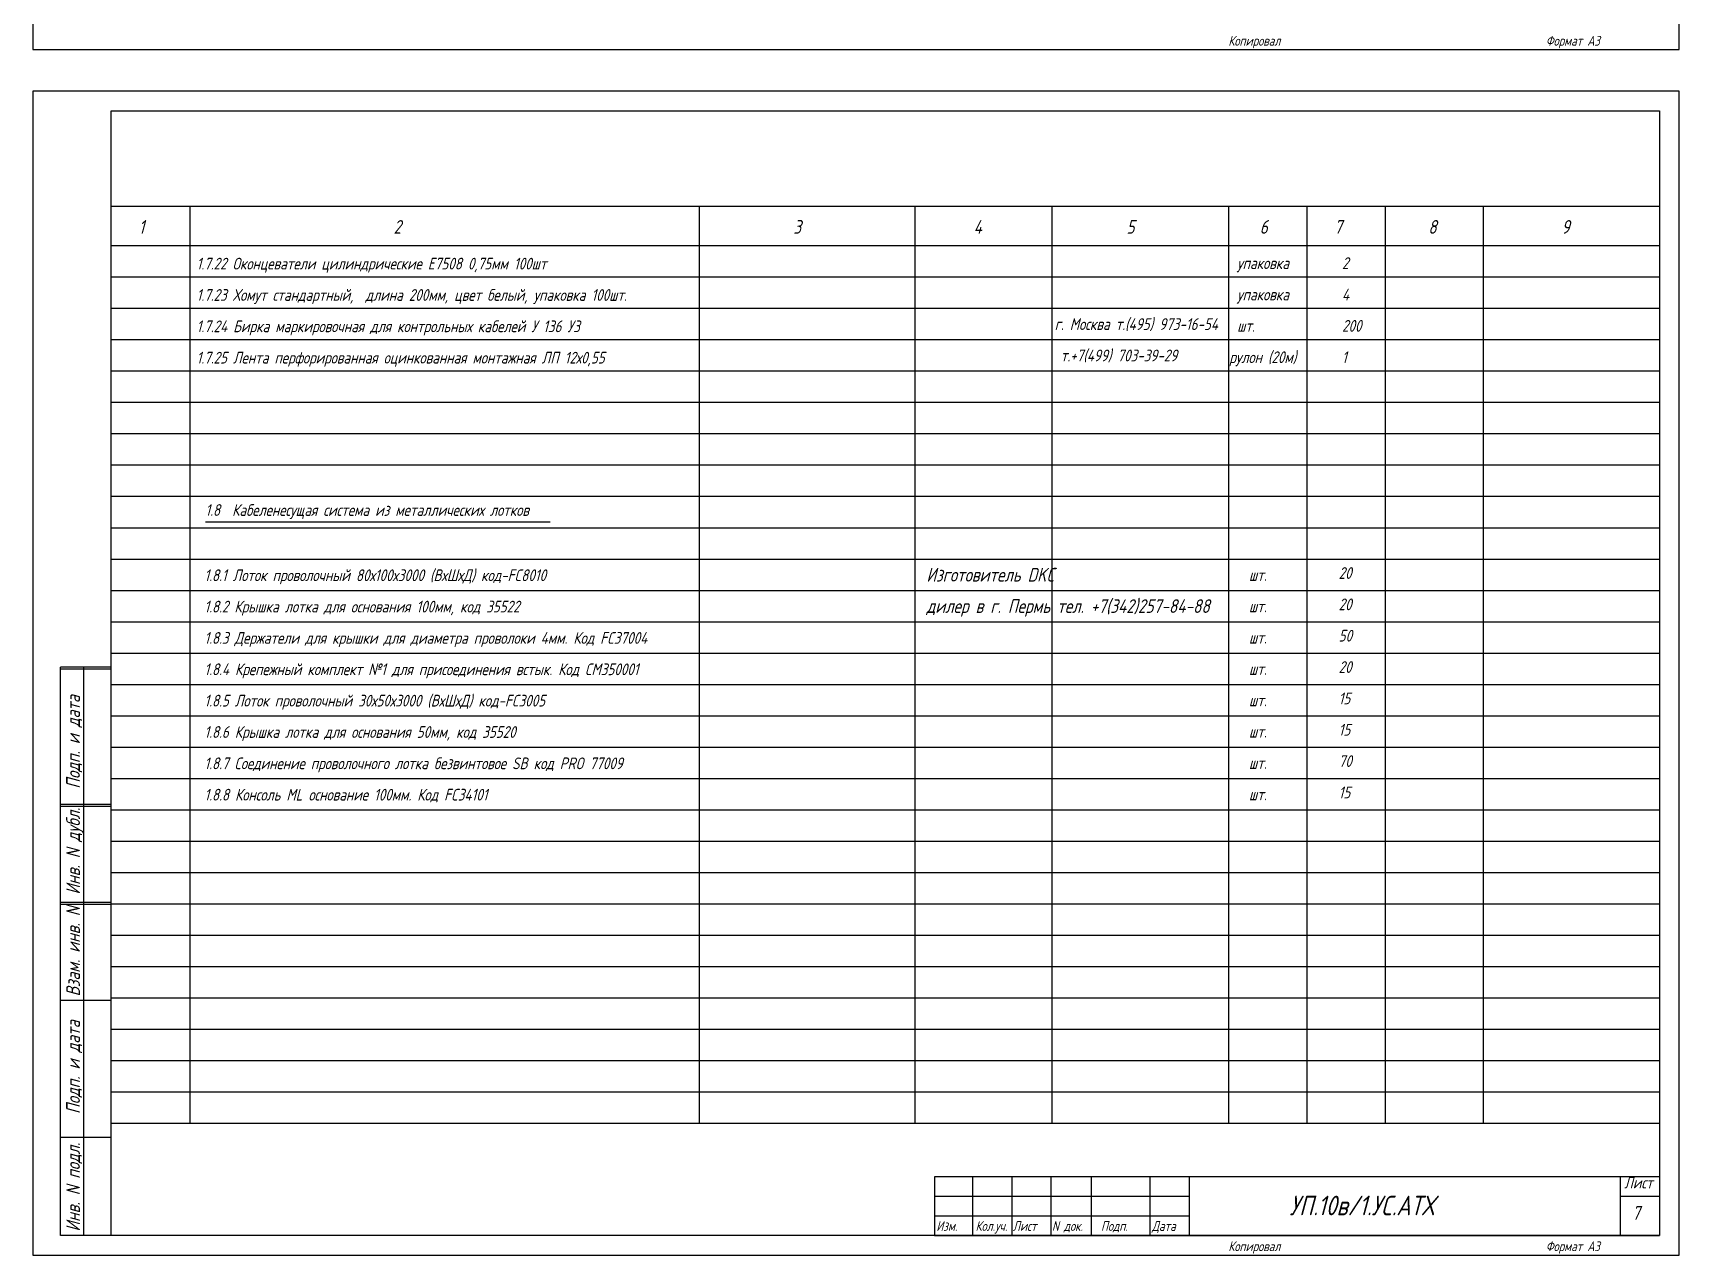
# Model space of a CAD drawing. Header units: millimetres. Extents: x 2 to 1308, y -4 to 926.
# Drawn here: x 888.2 to 1308.2, y -4.5 to 307.4 of the extents above; entities that cross this region are included whole.
import ezdxf

# ---------------------------------------------------------------- set-up
doc = ezdxf.new("R2010")
doc.units = ezdxf.units.MM
doc.linetypes.add('HIDDEN', pattern=[0.375, 0.25, -0.125])
doc.styles.get("Standard").update_dxf_attribs({"font": 'GOST_A.TTF', "width": 0.8, "oblique": 15, "height": 3})
doc.styles.add('СТАНДАРТ', font='GOST_A.TTF', dxfattribs={"oblique": 15, "height": 3.5})

msp = doc.modelspace()

# ---------------------------------------------------------------- linework, layer by layer
at = {"color": 7}
for p, q in [((888.24, 600.15), (888.24, 303.15)), ((1308.24, 303.15), (1308.24, 600.15)), ((888.24, 303.15), (1308.24, 303.15)), ((1308.24, 292.54), (888.24, 292.54)), ((888.24, 292.54), (888.24, -4.46)), ((1308.24, -4.46), (1308.24, 292.54)), ((908.24, 263.16), (1303.24, 263.16)), ((928.24, 263.16), (928.24, 29.16)), ((1058.24, 263.16), (1058.24, 29.16)), ((1113.24, 263.16), (1113.24, 29.16)), ((1148.24, 263.16), (1148.24, 29.16)), ((1193.24, 263.16), (1193.24, 29.16)), ((1213.24, 263.16), (1213.24, 29.16)), ((1233.24, 263.16), (1233.24, 29.16)), ((1258.24, 263.16), (1258.24, 29.16)), ((908.24, 253.16), (1303.24, 253.16)), ((908.24, 245.16), (1303.24, 245.16)), ((908.24, 237.16), (1303.24, 237.16)), ((908.24, 229.16), (1303.24, 229.16)), ((908.24, 221.16), (1303.24, 221.16)), ((908.24, 213.16), (1303.24, 213.16)), ((908.24, 205.16), (1303.24, 205.16)), ((908.24, 197.16), (1303.24, 197.16)), ((908.24, 189.16), (1303.24, 189.16)), ((908.24, 181.16), (1303.24, 181.16)), ((932.24, 182.66), (1020.23, 182.66)), ((908.24, 173.16), (1303.24, 173.16)), ((908.24, 165.16), (1303.24, 165.16)), ((908.24, 157.16), (1303.24, 157.16)), ((908.24, 149.16), (1303.24, 149.16)), ((908.24, 141.16), (1303.24, 141.16)), ((908.24, 133.16), (1303.24, 133.16)), ((908.24, 125.16), (1303.24, 125.16)), ((908.24, 117.16), (1303.24, 117.16)), ((908.24, 109.16), (1303.24, 109.16)), ((908.24, 101.16), (1303.24, 101.16)), ((908.24, 93.16), (1303.24, 93.16)), ((908.24, 85.16), (1303.24, 85.16)), ((908.24, 77.16), (1303.24, 77.16)), ((908.24, 69.16), (1303.24, 69.16)), ((908.24, 61.16), (1303.24, 61.16)), ((908.24, 53.16), (1303.24, 53.16)), ((908.24, 45.16), (1303.24, 45.16)), ((908.24, 37.16), (1303.24, 37.16)), ((908.24, 29.16), (1303.24, 29.16)), ((1118.24, 10.54), (1183.24, 10.54)), ((888.24, -4.46), (1308.24, -4.46))]:
    msp.add_line(p, q, dxfattribs=at)
at = {"color": 7, "lineweight": 30}
for p, q in [((908.24, 0.54), (908.24, 287.54)), ((908.24, 287.54), (1303.24, 287.54)), ((1303.24, 287.54), (1303.24, 0.54)), ((895.24, 0.54), (895.24, 145.54)), ((908.24, 145.54), (895.24, 145.54)), ((908.24, 145.04), (895.24, 145.04)), ((901.24, 0.54), (901.24, 145.54)), ((908.24, 110.54), (895.24, 110.54)), ((908.24, 110.04), (895.24, 110.04)), ((908.24, 85.54), (895.24, 85.54)), ((908.24, 85.04), (895.24, 85.04)), ((908.24, 60.54), (895.24, 60.54)), ((908.24, 25.54), (895.24, 25.54)), ((1118.24, 15.54), (1118.24, 0.54)), ((1303.24, 15.54), (1118.24, 15.54)), ((1127.99, 15.54), (1127.99, 0.54)), ((1137.99, 15.54), (1137.99, 0.54)), ((1147.99, 15.54), (1147.99, 0.54)), ((1158.24, 15.54), (1158.24, 0.54)), ((1173.24, 15.54), (1173.24, 0.54)), ((1183.24, 15.54), (1183.24, 0.54)), ((1293.24, 15.54), (1293.24, 0.54)), ((1293.24, 10.54), (1303.24, 10.54)), ((1118.24, 5.54), (1183.24, 5.54)), ((908.24, 0.54), (895.24, 0.54)), ((1303.24, 0.54), (908.24, 0.54)), ((1118.24, 0.54), (1303.24, 0.54))]:
    msp.add_line(p, q, dxfattribs=at)

# ---------------------------------------------------------------- texts
at = {"color": 7, "style": 'СТАНДАРТ', "oblique": 15}
for s, height, p in [('Копировал', 2.5, (1193.24, 304.15)), ('Копировал', 2.5, (1193.24, 304.15)), ('1', 3.5, (915.24, 256.16)), ('2', 3.5, (980.24, 256.16)), ('3', 3.5, (1082.24, 256.16)), ('4', 3.5, (1128.24, 256.16)), ('5', 3.5, (1167.24, 256.16)), ('6', 3.5, (1201.24, 256.16)), ('7', 3.5, (1220.24, 256.16)), ('8', 3.5, (1244.24, 256.16)), ('9', 3.5, (1278.24, 256.16)), ('Изготовитель DKC', 3.5, (1116.21, 167.4)), ('дилер в г. Пермь тел. +7(342)257-84-88', 3.5, (1116.21, 159.4)), ('Копировал', 2.5, (1193.24, -3.46)), ('Копировал', 2.5, (1193.24, -3.46))]:
    msp.add_text(s, height=height, dxfattribs=at).set_placement(p)
at = {"color": 7, "lineweight": 30, "style": 'СТАНДАРТ', "oblique": 15}
for s, height, p in [('Формат A3', 2.5, (1274.24, 304.15)), ('Формат A3', 2.5, (1274.24, 304.15)), ('Лист', 3, (1294.24, 12.54)), ('7', 3.5, (1296.24, 4.54)), ('Формат A3', 2.5, (1274.24, -3.46)), ('Формат A3', 2.5, (1274.24, -3.46))]:
    msp.add_text(s, height=height, dxfattribs=at).set_placement(p)
at = {"color": 7, "linetype": 'HIDDEN', "oblique": 15}
for s, p in [('1.7.22 Оконцеватели цилиндрические Е7508 0,75мм 100шт', (930, 247.04)), ('1.7.23 Хомут стандартный,  длина 200мм, цвет белый, упаковка 100шт.', (930, 239.04)), ('1.7.24 Бирка маркировочная для контрольных кабелей У 136 У3 ', (930, 231.04)), ('1.7.25 Лента перфорированная оцинкованная монтажная ЛП 12х0,55   ', (930, 223.04))]:
    msp.add_text(s, height=3, dxfattribs=at).set_placement(p)
at = {"color": 7, "linetype": 'Continuous', "oblique": 15}
for s, p in [('упаковка', (1195.49, 247.16)), ('2', (1222.24, 247.16)), ('упаковка', (1195.49, 239.16)), ('4', (1222.24, 239.16)), ('шт.', (1195.49, 231.16)), ('200', (1222.24, 231.16)), ('рулон (20м)', (1193.47, 223.16)), ('1', (1222.24, 223.16)), ('1.8.1 Лоток проволочный 80х100х3000 (ВхШхД) код-FC8010', (931.99, 167.52)), ('шт.', (1198.5, 167.59)), ('20', (1221.38, 168.09)), ('1.8.2 Крышка лотка для основания 100мм, код 35522', (931.99, 159.52)), ('шт.', (1198.5, 159.59)), ('20', (1221.38, 160.09)), ('1.8.3 Держатели для крышки для диаметра проволоки 4мм. Код FC37004', (931.99, 151.52)), ('шт.', (1198.5, 151.59)), ('50', (1221.38, 152.09)), ('20', (1221.38, 144.09)), ('1.8.4 Крепежный комплект №1 для присоединения встык. Код СМ350001', (931.99, 143.52)), ('шт.', (1198.5, 143.59)), ('1.8.5 Лоток проволочный 30х50х3000 (ВхШхД) код-FC3005', (931.99, 135.52)), ('15', (1221.38, 136.09)), ('шт.', (1198.5, 135.59)), ('1.8.6 Крышка лотка для основания 50мм, код 35520', (931.99, 127.52)), ('15', (1221.38, 128.09)), ('шт.', (1198.5, 127.59)), ('1.8.7 Соединение проволочного лотка безвинтовое SB код PRO 77009', (931.99, 119.52)), ('70', (1221.38, 120.09)), ('шт.', (1198.5, 119.59)), ('1.8.8 Консоль ML основание 100мм. Код FC34101', (931.99, 111.52)), ('шт.', (1198.5, 111.59)), ('15', (1221.38, 112.09))]:
    msp.add_text(s, height=3, dxfattribs=at).set_placement(p)
at = {"oblique": 15}
for s, p in [('г. Москва т.(495) 973-16-54', (1148.94, 231.6)), (' т.+7(499) 703-39-29', (1148.94, 223.6))]:
    msp.add_text(s, height=3, dxfattribs=at).set_placement(p)
at = {"color": 7, "oblique": 15}
msp.add_text('1.8  Кабеленесущая система из металлических лотков', height=3, dxfattribs=at).set_placement((932.24, 184.16))
at = {"color": 7, "lineweight": 30, "style": 'СТАНДАРТ', "oblique": 15}
for s, p in [('Подп. и дата', (900.24, 114.54)), ('Инв. N дубл.', (900.24, 87.54)), ('Взам. инв. N', (900.24, 61.54)), ('Подп. и дата', (900.24, 31.54)), ('Инв. N подл.', (900.24, 1.54))]:
    msp.add_text(s, height=3.5, rotation=90, dxfattribs=at).set_placement(p)
at = {"linetype": 'Continuous', "oblique": 15}
msp.add_text('УП.10в/1.УС.АТХ', height=5, dxfattribs=at).set_placement((1208.86, 5.69))
at = {"color": 0, "linetype": 'Continuous', "lineweight": 30, "style": 'СТАНДАРТ', "oblique": 15}
msp.add_text('Лист', height=2.5, dxfattribs=at).set_placement((1138.24, 1.71))
at = {"color": 0, "linetype": 'Continuous', "style": 'СТАНДАРТ', "oblique": 15}
for s, p in [('N док.', (1148.24, 1.71)), ('Подп.', (1160.74, 1.71)), ('Дата', (1173.74, 1.71)), ('Изм.', (1118.74, 1.71)), ('Кол.уч.', (1128.74, 1.71))]:
    msp.add_text(s, height=2.5, dxfattribs=at).set_placement(p)

doc.saveas('drawing.dxf')
